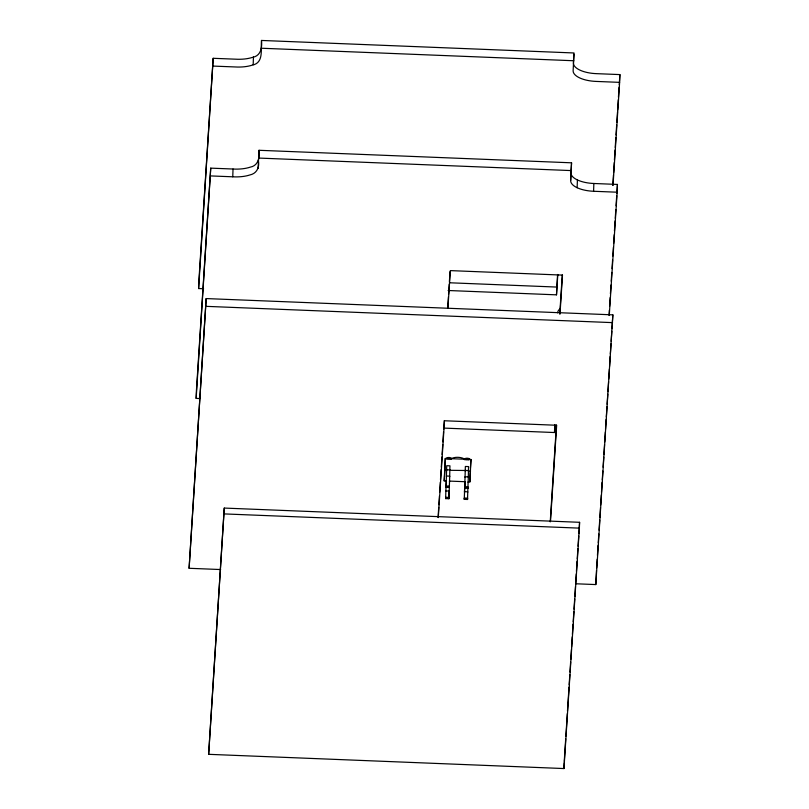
<?xml version="1.0" encoding="UTF-8"?>
<svg xmlns="http://www.w3.org/2000/svg" width="809" height="809" viewBox="0 0 809 809"><rect width="100%" height="100%" fill="white"/><g stroke="black" fill="none" stroke-linecap="round" stroke-linejoin="round"><path stroke-width="1.21" d="M449.683 476.683L449.834 469.776L444.879 470.12L444.181 480.88L446.325 480.971L445.83 491.457M468.31 477.431L468.451 470.525L449.794 470.312L449.956 465.842L446.74 465.711L446.588 470.181M445.658 497.828L445.86 490.921L449.137 491.053L448.965 497.424L448.904 498.738L445.638 498.607L445.698 497.292L448.965 497.424M446.416 476.552L446.619 469.645M448.934 497.96L449.723 476.147L446.447 476.016L446.012 486.512M464.285 498.577L464.942 481.709L449.531 481.092L449.501 481.628M465.044 477.3L465.246 470.393M467.551 498.708L467.754 491.801L464.487 491.67M203.575 288.742L198.62 288.55L198.893 280.774L213.182 58.299L235.5 59.178A23.562 9.88 2 0 0 252.641 57.328C260.892 55.872 262.237 47.539 261.509 40.45L574.016 52.969L573.136 70.616A23.562 9.88 2 0 0 596.051 81.416L619.623 82.366L619.896 74.59L596.324 73.649A23.562 9.88 2 0 1 573.409 62.849L573.945 54.203M220.685 569.546L189.104 568.282L206.174 298.572L612.858 314.853L595.798 584.573L575.583 583.764M199.874 398.544L196.152 398.392L196.425 390.616L210.724 168.141L233.032 169.02A23.562 9.88 2 0 0 250.173 167.17C258.425 165.714 259.77 157.381 259.042 150.292L571.558 162.811L570.679 180.458A23.562 9.88 2 0 0 593.584 191.268L617.156 192.208L617.429 184.432L593.857 183.491A23.562 9.88 2 0 1 570.942 172.691L571.558 162.811M198.62 288.55L213.182 58.299M189.104 568.282L206.174 298.572M196.152 398.392L210.724 168.141M208.641 754.322L224.265 508.072L579.578 522.301L579.375 528.135L563.964 768.55L208.641 754.322L224.265 508.072M210.451 175.917L232.759 176.797L233.032 169.02M253.177 64.75L253.45 56.974M212.909 66.075L235.227 66.955A23.562 9.88 2 0 0 252.368 65.104C264.149 62.799 260.549 49.157 261.509 40.45M232.759 176.797A23.562 9.88 2 0 0 249.9 174.946C256.736 173.591 259.77 167.21 258.354 160.667M258.081 168.434L259.042 150.292M444.181 480.88L445.284 458.45L470.969 459.482L469.867 481.911L468.158 481.84L468.118 482.376M444.879 470.12L445.284 458.45M445.992 487.291L446.052 485.976L449.319 486.098L449.258 487.423L445.992 487.291L446.022 486.745L449.298 486.876L449.258 487.423M464.255 499.355L464.315 498.031L467.592 498.162L467.521 499.487L464.255 499.355L464.285 498.809L467.562 498.941L467.521 499.487M464.609 488.029L464.669 486.715L467.946 486.846L467.885 488.161L464.609 488.029L464.649 487.493L467.915 487.625L467.885 488.161M465.205 470.929L465.367 466.459L468.573 466.591L468.421 471.06L470.555 471.141M469.867 481.911L470.191 472.577M448.115 290.502L556.491 294.84L557.573 274.484M443.595 428.082L554.489 432.532L554.762 424.755M570.679 180.458L570.942 172.691M577.141 187.718L577.414 179.942M563.964 768.55L564.166 762.715M593.584 191.268L593.857 183.491M595.798 584.573L596.476 570.507M464.639 487.251L465.074 476.764L468.34 476.895L467.723 492.337M464.457 492.206L464.942 481.709M447.781 306.854L448.419 296.792M448.58 294.274L449.228 284.212M449.389 281.694L450.037 271.632M447.913 308.34L450.33 270.611L562.488 275.1L559.99 314.084M438.073 517.376L438.721 507.314M438.872 504.796L439.439 495.998M439.681 492.226L440.329 482.164M440.49 479.646L441.138 469.584M441.299 467.066L441.936 457.004M442.098 454.496L442.745 444.434M442.907 441.916L443.554 431.854M443.716 429.336L444.283 420.538M438.286 517.598L444.495 420.761L556.653 425.261L550.524 520.834M446.295 481.507L446.325 480.971M445.638 498.607L445.668 498.071L448.934 498.202L448.904 498.738M449.794 470.312L449.834 469.776M468.421 471.06L468.451 470.525M470.433 467.855L470.969 459.482M556.491 294.84L557.785 274.716M559.777 313.862L562.275 274.868M550.231 521.866L556.44 425.028M564.247 761.461L565.703 738.799M565.865 736.291L567.311 713.629M567.473 711.111L569.01 687.195M569.172 684.677L569.819 674.605M569.981 672.087L570.628 662.025M570.78 659.507L571.427 649.435M571.589 646.917L572.236 636.845M572.398 634.327L573.045 624.265M573.207 621.747L573.854 611.675M574.016 609.157L574.663 599.085M574.825 596.567L575.462 586.495M575.624 583.977L576.271 573.915M576.433 571.397L577.08 561.325M577.242 558.807L577.889 548.735M578.051 546.217L578.698 536.155M578.86 533.637L579.578 522.301M612.807 185.2L613.455 175.148M613.616 172.63L614.253 162.579M614.415 160.061L615.062 150.009M615.224 147.491L615.871 137.439M616.023 134.921L616.67 124.869M616.832 122.351L617.479 112.299M617.641 109.781L618.278 99.729M618.44 97.211L619.087 87.16M619.249 84.642L619.896 74.59M613.02 185.433L619.623 82.366M609.056 315.156L609.379 310.12M609.612 306.358L610.178 297.56M610.421 293.788L610.987 284.99M611.23 281.219L611.786 272.421M612.029 268.649L612.595 259.851M612.838 256.079L613.404 247.281M613.647 243.509L614.203 234.711M614.446 230.939L615.093 220.887M615.255 218.369L615.821 209.571M616.064 205.799L616.701 195.748M616.862 193.23L617.429 184.432M609.268 315.389L617.156 192.208M596.627 567.989L597.194 559.171M597.436 555.389L598.084 545.317M598.245 542.799L598.812 533.98M599.054 530.208L599.702 520.126M599.863 517.608L600.511 507.536M600.672 505.018L601.32 494.946M601.481 492.428L602.118 482.346M602.28 479.828L602.847 471.02M603.089 467.238L603.736 457.166M603.898 454.648L604.545 444.566M604.707 442.048L605.354 431.976M605.516 429.458L606.163 419.386M606.325 416.868L606.962 406.785M607.124 404.267L607.771 394.195M607.933 391.677L608.58 381.605M608.742 379.087L609.389 369.005M609.551 366.487L610.198 356.415M610.36 353.897L611.007 343.825M611.169 341.307L611.816 331.225M611.978 328.707L612.858 314.853M554.489 432.532L554.984 425.129M261.236 48.227L573.753 60.746M258.779 158.068L571.285 170.588M449.44 282.766L556.764 287.064M205.901 306.338L612.585 322.629M224.063 513.907L579.375 528.135M557.613 312.82A23.562 9.88 2 0 1 560.091 308.735M447.65 459.148A2.68 1.122 2 0 1 449.683 459.118M465.842 459.876A2.68 1.122 2 0 1 468.522 459.987M464.821 459.815A2.68 1.122 2 0 1 466.894 458.218A2.68 1.122 2 0 1 469.746 459.745M446.629 459.087A2.68 1.122 2 0 1 448.702 457.489A2.68 1.122 2 0 1 451.543 459.016M450.734 459.36A7.493 3.145 2 0 1 457.136 457.307A7.493 3.145 2 0 1 464.508 459.158"/></g></svg>
